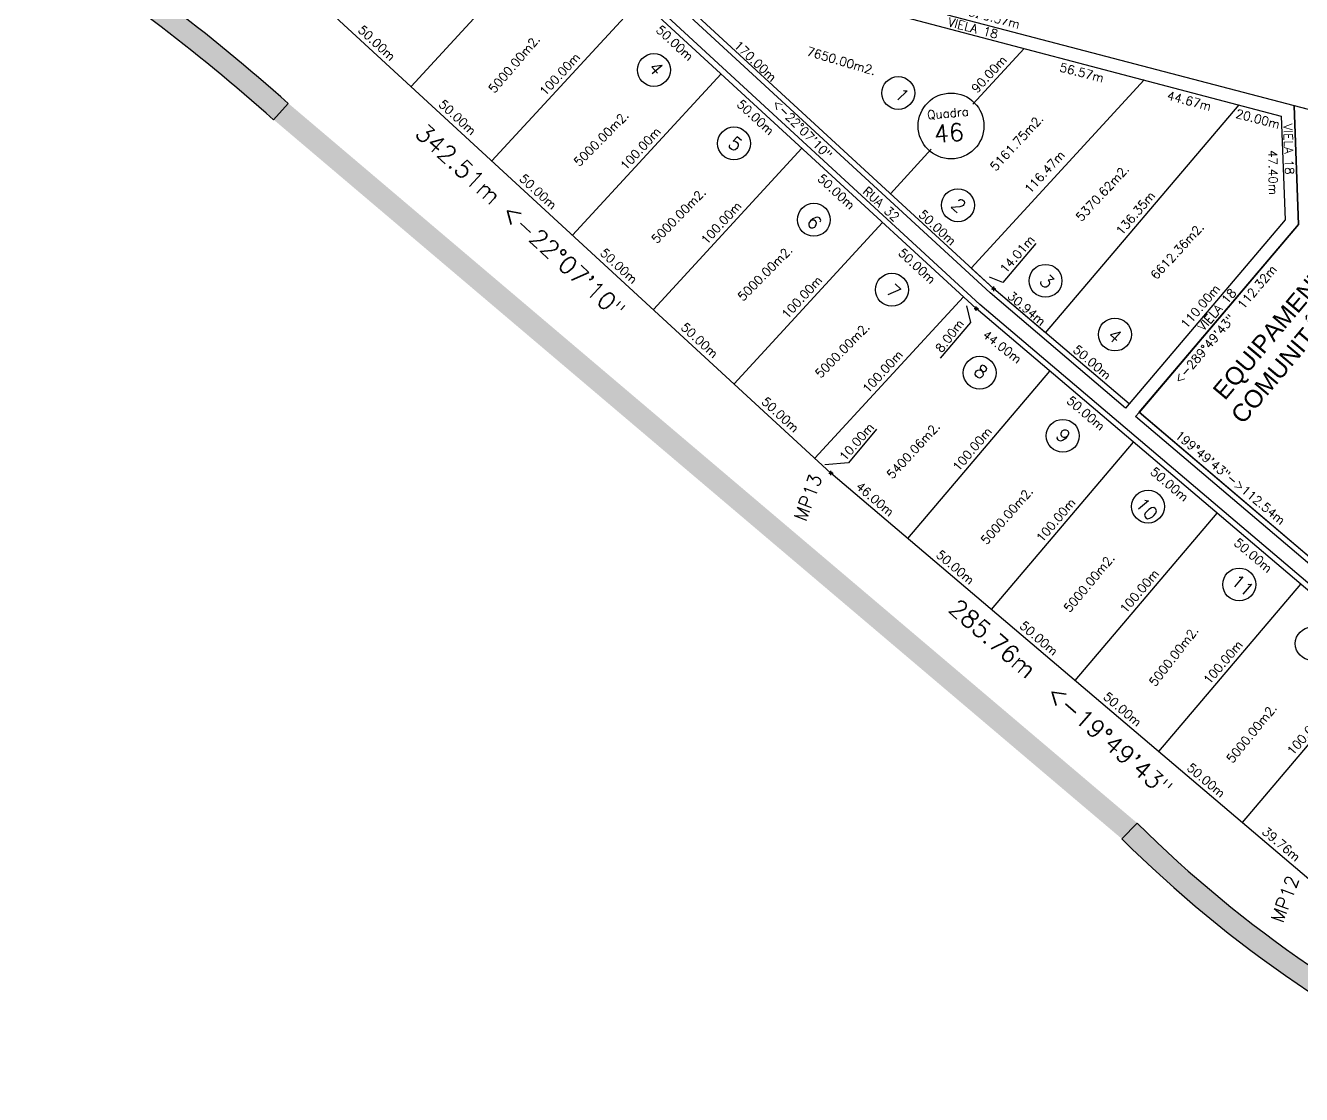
# Model space of a CAD drawing. Extents: x -23785941 to 8798891, y -8418521 to 21897894.
# Drawn here: x -27046 to -26465, y -2670 to -2183 of the extents above; entities that cross this region are included whole.
import ezdxf
from ezdxf.enums import TextEntityAlignment as Align

# ---------------------------------------------------------------- set-up
doc = ezdxf.new("R2010")
doc.units = 0
doc.header["$MEASUREMENT"] = 0
doc.header["$PDMODE"] = 34
doc.header["$PDSIZE"] = 1
doc.layers.get('0').update_dxf_attribs({"linetype": 'CONTINUOUS'})
for name, color, linetype in [('CALCADA', 3, 'CONTINUOUS'), ('LT', 6, 'CONTINUOUS'), ('REG60_100', 2, 'CONTINUOUS'), ('RUA', 1, 'CONTINUOUS'), ('TER_POLI', 5, 'CONTINUOUS'), ('VEGE', 102, 'CONTINUOUS')]:
    doc.layers.add(name, color=color, linetype=linetype)
doc.styles.add('1_5MM', font='romans.shx', dxfattribs={"height": 6})
doc.styles.add('1MM', font='romans.shx', dxfattribs={"height": 4})
doc.styles.add('2MM', font='romans.shx', dxfattribs={"height": 8})

msp = doc.modelspace()

# ---------------------------------------------------------------- hatches: boundary and pattern name
for points in [[(-26928.32, -2217.3), (-26933.3, -2226.19), (-26737.94, -2391.76), (-26731.16, -2384.4)], [(-26731.16, -2384.4), (-26737.94, -2391.76), (-26565.01, -2538.33), (-26565, -2538.33), (-26546.86, -2553.69), (-26539.56, -2546.76), (-26558.54, -2530.7)]]:
    msp.add_hatch(color=253).paths.add_polyline_path(points)
at = {"layer": 'RUA'}
for points in [[(-27040.92, -2132.48), (-27046.28, -2140.92, -0.040467), (-26933.28, -2226.31), (-26926.63, -2218.85, 0.040467)], [(-26377.08, -2670.01), (-26372.17, -2661.25, -0.09095), (-26539.59, -2546.77), (-26546.63, -2553.87, 0.090541)]]:
    msp.add_hatch(color=253, dxfattribs=at).paths.add_polyline_path(points)

# ---------------------------------------------------------------- linework, layer by layer
for p, q in [((-26612.94, -2312.36), (-26839.57, -2103.78)), ((-26870.5, -2211.22), (-26802.78, -2137.64)), ((-26786.72, -2136.11), (-26337.6, -2254.16)), ((-26782.33, -2143.54), (-26473.89, -2224.62)), ((-26604.99, -2303.36), (-26777.17, -2144.9)), ((-26833.71, -2245.08), (-26765.99, -2171.5)), ((-26614.53, -2219.2), (-26591.15, -2193.8)), ((-26796.91, -2278.94), (-26729.2, -2205.36)), ((-26615.3, -2293.87), (-26536.43, -2208.18)), ((-26493.23, -2219.53), (-26581.48, -2323.47)), ((-26468.05, -2219.95), (-26466.09, -2274.09)), ((-26473.89, -2224.62), (-26472.17, -2271.98)), ((-26760.12, -2312.8), (-26692.41, -2239.22)), ((-26652.09, -2260.01), (-26633.43, -2239.73)), ((-26723.33, -2346.66), (-26655.61, -2273.08)), ((-26472.17, -2271.98), (-26544.91, -2357.65)), ((-26466.09, -2274.09), (-26538.72, -2359.63)), ((-26585.8, -2282.64), (-26600.75, -2300.41)), ((-26604.99, -2303.36), (-26615.3, -2293.87)), ((-26604.99, -2303.36), (-26615.3, -2293.88)), ((-26600.75, -2300.41), (-26606.92, -2298.1)), ((-26686.54, -2380.52), (-26618.82, -2306.94)), ((-26581.41, -2323.38), (-26604.99, -2303.36)), ((-26543.29, -2355.75), (-26604.99, -2303.36)), ((-26543.29, -2355.75), (-26604.99, -2303.36)), ((-26615.38, -2318.75), (-26617.18, -2311.07)), ((-26402.73, -2490.83), (-26612.94, -2312.36)), ((-26629.3, -2334.89), (-26615.38, -2318.75)), ((-26644.12, -2417.06), (-26579.4, -2340.83)), ((-26540.34, -2361.54), (-26538.72, -2359.63)), ((-26452.94, -2432.47), (-26538.72, -2359.62)), ((-26452.94, -2432.46), (-26538.72, -2359.63)), ((-26452.94, -2432.46), (-26538.72, -2359.63)), ((-26606, -2449.42), (-26541.28, -2373.2)), ((-26671.12, -2382.68), (-26681.98, -2383.59)), ((-26567.89, -2481.79), (-26503.17, -2405.56)), ((-26529.78, -2514.15), (-26465.05, -2437.92)), ((-26491.66, -2546.51), (-26426.94, -2470.28))]:
    msp.add_line(p, q)
msp.add_lwpolyline([(-26538.72, -2359.63), (-26538.72, -2359.63), (-26538.72, -2359.62), (-26466.09, -2274.09), (-26468.05, -2219.95), (-26468.06, -2219.87), (-26337.6, -2254.16), (-26416.29, -2340.98), (-26453.75, -2434.5)])
for centre in [(-26759.84, -2203.66), (-26648.48, -2214.14), (-26723.36, -2237.1), (-26621.28, -2265.3), (-26686.97, -2271.9), (-26651.36, -2303.76), (-26581.37, -2299.71), (-26549.72, -2324.17), (-26611.39, -2341.6), (-26573.51, -2370.31), (-26534.65, -2402.57), (-26493.08, -2438.04), (-26460.07, -2465.01)]:
    msp.add_circle(centre, 7.5)
at = {"color": 5}
msp.add_circle((-26624.43, -2229.15), 15, dxfattribs=at)
for p in [(-26604.99, -2303.36), (-26612.94, -2312.36), (-26679.18, -2387.29)]:
    msp.add_point(p)
at = {"layer": 'CALCADA'}
for p, q in [((-26611.28, -2310.48), (-26837.87, -2101.94)), ((-26606.64, -2305.24), (-26782.33, -2143.54)), ((-26544.91, -2357.65), (-26606.64, -2305.24)), ((-26401.11, -2488.93), (-26611.28, -2310.48)), ((-26453.92, -2434.91), (-26540.34, -2361.54))]:
    msp.add_line(p, q, dxfattribs=at)
msp.add_lwpolyline([(-26453.75, -2434.5), (-26453.92, -2434.91), (-26540.34, -2361.54)], dxfattribs=at)
at = {"layer": 'LT'}
for p, q in [((-26466.02, -2274.01), (-26468.06, -2219.87)), ((-26538.72, -2359.62), (-26466.02, -2274.01))]:
    msp.add_line(p, q, dxfattribs=at)
at = {"layer": 'REG60_100'}
msp.add_line((-26658.36, -2367.29), (-26671.12, -2382.68), dxfattribs=at)
at = {"layer": 'RUA'}
for p, q in [((-26926.63, -2218.85), (-26933.28, -2226.31)), ((-26539.59, -2546.77), (-26546.63, -2553.87))]:
    msp.add_line(p, q, dxfattribs=at)
for centre, radius, start, end in [((-27516.47, -2880.57), 886.45, 48.28677, 57.55608), ((-27516.47, -2880.57), 876.45, 48.28677, 57.55608), ((-26143.81, -2147.62), 562.11, 225.24306, 246.03012), ((-26143.81, -2147.62), 572.11, 225.24306, 246.03012)]:
    msp.add_arc(centre, radius, start, end, dxfattribs=at)
at = {"layer": 'TER_POLI'}
for p, q in [((-26679.18, -2387.29), (-26933.19, -2153.52)), ((-26461.35, -2572.24), (-26679.18, -2387.29))]:
    msp.add_line(p, q, dxfattribs=at)

# ---------------------------------------------------------------- texts
at = {"color": 1}
for s, height, rotation, style, p in [('<-22%%d07\'10"', 4, 314.64722, '1MM', (-26692.25, -2230.57)), ('342.51m <-22%%d07\'10" ', 8, 317.37591, '2MM', (-26818.71, -2274.41)), ('285.76m  <-19%%d49\'43"', 8, 318.89195, '2MM', (-26574.39, -2489.78))]:
    msp.add_text(s, height=height, rotation=rotation, dxfattribs=dict(at, style=style)).set_placement(p, align=Align.MIDDLE)
at = {"style": '1MM'}
msp.add_text('10.00m', height=4, rotation=49.31589, dxfattribs=at).set_placement((-26667.47, -2373.05), align=Align.MIDDLE)
at = {"attachment_point": 1}
for s, insert, char_height, width, rotation, style in [('VIELA 18', (-26625.18, -2179.69), 4, 603.212, 345.44713, '1MM'), ('4', (-26758.26, -2199.01), 6, 5.226, 310.72731, '1_5MM'), ('1', (-26646.31, -2211.03), 6, 1.625, 313.52188, '1_5MM'), ('VIELA 18', (-26468.94, -2227.97), 4, 603.212, 272.03098, '1MM'), ('5', (-26723, -2233.4), 6, 8.212, 323.22379, '1_5MM'), ('2', (-26620.78, -2261.36), 6, 11.198, 317.10277, '1_5MM'), ('6', (-26686.07, -2269.09), 6, 3.942, 309.78808, '1_5MM'), ('3', (-26580.38, -2296.04), 6, 7.465, 314.81585, '1_5MM'), ('7', (-26650.43, -2300.5), 6, 3.942, 316.13629, '1_5MM'), ('VIELA 18', (-26512.43, -2320.32), 4, 603.212, 48.74303, '1MM'), ('4', (-26549.65, -2320.85), 6, 5.226, 318.68889, '1_5MM'), ('8', (-26610.95, -2337.11), 6, 4.927, 321.93438, '1_5MM'), ('9', (-26573.12, -2366.31), 6, 7.631, 317.43433, '1_5MM'), ('10', (-26536.21, -2397.72), 6, 2.438, 310.62491, '1_5MM'), ('11', (-26493.56, -2432.78), 6, 3.251, 319.69318, '1_5MM')]:
    msp.add_mtext(s, dxfattribs=dict(at, insert=insert, char_height=char_height, width=width, rotation=rotation, style=style))
at = {"color": 1, "insert": (-26635.49, -2222.17), "char_height": 4, "attachment_point": 1, "rotation": 5.03393, "style": '1MM'}
msp.add_mtext('Quadra', dxfattribs=at)
at = {"color": 1, "attachment_point": 1}
for s, insert, char_height, width, rotation, style in [('46', (-26632.62, -2228.95), 8, 20.682, 5.03393, '2MM'), ('MP13', (-26696.33, -2407.63), 6, 29.559, 69.49536, '1_5MM')]:
    msp.add_mtext(s, dxfattribs=dict(at, insert=insert, char_height=char_height, width=width, rotation=rotation, style=style))
at = {"layer": 'REG60_100', "style": '1MM'}
for s, rotation, p in [('50.00m', 317.37591, (-26886.18, -2191.35)), ('50.00m', 317.37591, (-26750.3, -2191.37)), ('170.00m', 316.65909, (-26713.63, -2199.61)), ('100.00m', 47.37591, (-26802.79, -2205.58)), ('90.00m', 47.37591, (-26607.1, -2205.52)), ('56.57m', 345.27313, (-26564.81, -2204.85)), ('44.67m', 345.27313, (-26515.85, -2217.72)), ('50.00m', 317.37591, (-26849.39, -2225.21)), ('50.00m', 317.37591, (-26713.51, -2225.23)), ('20.00m', 345.27313, (-26484.58, -2225.94)), ('100.00m', 47.37591, (-26766, -2239.44)), ('116.47m', 47.37897, (-26581.79, -2250.1)), ('47.40m', 270.9709, (-26477.65, -2250.35)), ('50.00m', 317.37591, (-26812.6, -2259.07)), ('50.00m', 317.37591, (-26676.72, -2259.09)), ('136.35m', 49.66675, (-26540.37, -2268.87)), ('100.00m', 47.37591, (-26729.21, -2273.3)), ('50.00m', 317.37591, (-26630.64, -2275.43)), ('50.00m', 317.37591, (-26775.81, -2292.93)), ('50.00m', 317.37591, (-26639.93, -2292.95)), ('14.01m', 48.86132, (-26594.28, -2287.58)), ('100.00m', 47.37591, (-26692.42, -2307.16)), ('110.00m', 49.66675, (-26510.82, -2311.32)), ('30.94m', 319.66675, (-26589.95, -2312.31)), ('50.00m', 317.37591, (-26739.02, -2326.79)), ('8.00m', 52.5659, (-26625.09, -2324.74)), ('44.00m', 321.9904, (-26601.11, -2329.73)), ('50.00m', 319.66675, (-26560.11, -2336.82)), ('100.00m', 47.37591, (-26655.62, -2341.02)), ('50.00m', 317.37591, (-26702.23, -2360.65)), ('50.00m', 319.66675, (-26562.93, -2360.06)), ('100.00m', 49.66675, (-26614.8, -2376.36)), ('50.00m', 319.66675, (-26524.82, -2392.42)), ('46.00m', 319.66675, (-26659.06, -2399.13)), ('100.00m', 49.66675, (-26576.69, -2408.72)), ('50.00m', 319.66675, (-26486.7, -2424.79)), ('50.00m', 319.66675, (-26622.47, -2430.2)), ('100.00m', 49.66675, (-26538.58, -2441.08)), ('50.00m', 319.66675, (-26584.36, -2462.56)), ('100.00m', 49.66675, (-26500.46, -2473.44)), ('50.00m', 319.66675, (-26546.24, -2494.92)), ('100.00m', 49.66675, (-26462.35, -2505.8)), ('50.00m', 319.66675, (-26508.13, -2527.28)), ('39.76m', 319.66675, (-26473.91, -2556.33))]:
    msp.add_text(s, height=4, rotation=rotation, dxfattribs=at).set_placement(p, align=Align.MIDDLE)
for s, rotation, p in [(' 5000.00m2.', 49.47309, (-26822, -2204.01)), ('7650.00m2.', 343.46383, (-26675.35, -2202.62)), ('5000.00m2.', 45.32908, (-26781.59, -2237.14)), ('5161.75m2.', 47.24143, (-26592.16, -2238.87)), ('5370.62m2.', 47.24143, (-26553.11, -2261.82)), ('5000.00m2.', 45.66235, (-26746.31, -2272.21)), ('6612.36m2.', 47.24143, (-26518.96, -2288.29)), ('5000.00m2.', 45.32908, (-26706.93, -2298.48)), ('5000.00m2.', 45.66235, (-26671.65, -2333.54)), ('5400.06m2.', 47.24143, (-26639.26, -2379.15)), ('5000.00m2.', 48.64266, (-26596.57, -2408.79)), (' 5000.00m2.', 50.18557, (-26559.91, -2440.43)), ('5000.00m2.', 52.12403, (-26520.43, -2472.69)), ('5000.00m2.', 51.02279, (-26484.97, -2507.83))]:
    msp.add_text(s, height=4, rotation=rotation, dxfattribs=at).set_placement(p, align=Align.BOTTOM_CENTER)
at = {"layer": 'RUA', "style": '1MM'}
for s, rotation, p in [('174%%d13\'20"->  329.37m', 345.27313, (-26626.31, -2174.22)), ('<-289%%d49\'43"  112.32m', 49.66675, (-26499.39, -2319.49)), ('199%%d49\'43"->112.54m', 320.17868, (-26497.11, -2389.38))]:
    msp.add_text(s, height=4, rotation=rotation, dxfattribs=at).set_placement(p, align=Align.MIDDLE)
at = {"layer": 'RUA', "attachment_point": 1, "style": '1_5MM'}
for s, insert, char_height, width, rotation in [('RUA 32', (-26662.34, -2256.47), 4, 808.839, 317.56255), ('MP12', (-26478.92, -2590.52), 6, 69.415, 69.49536)]:
    msp.add_mtext(s, dxfattribs=dict(at, insert=insert, char_height=char_height, width=width, rotation=rotation))
at = {"layer": 'VEGE', "insert": (-26507.75, -2351.76), "char_height": 8, "width": 262.446, "attachment_point": 1, "rotation": 49.96722, "style": '2MM'}
msp.add_mtext('\\fArial|b0|i0|c0|p34; EQUIPAMENTO\\PCOMUNITÁRIO "G"\\Fromant.shx;.', dxfattribs=at)

doc.saveas('drawing.dxf')
